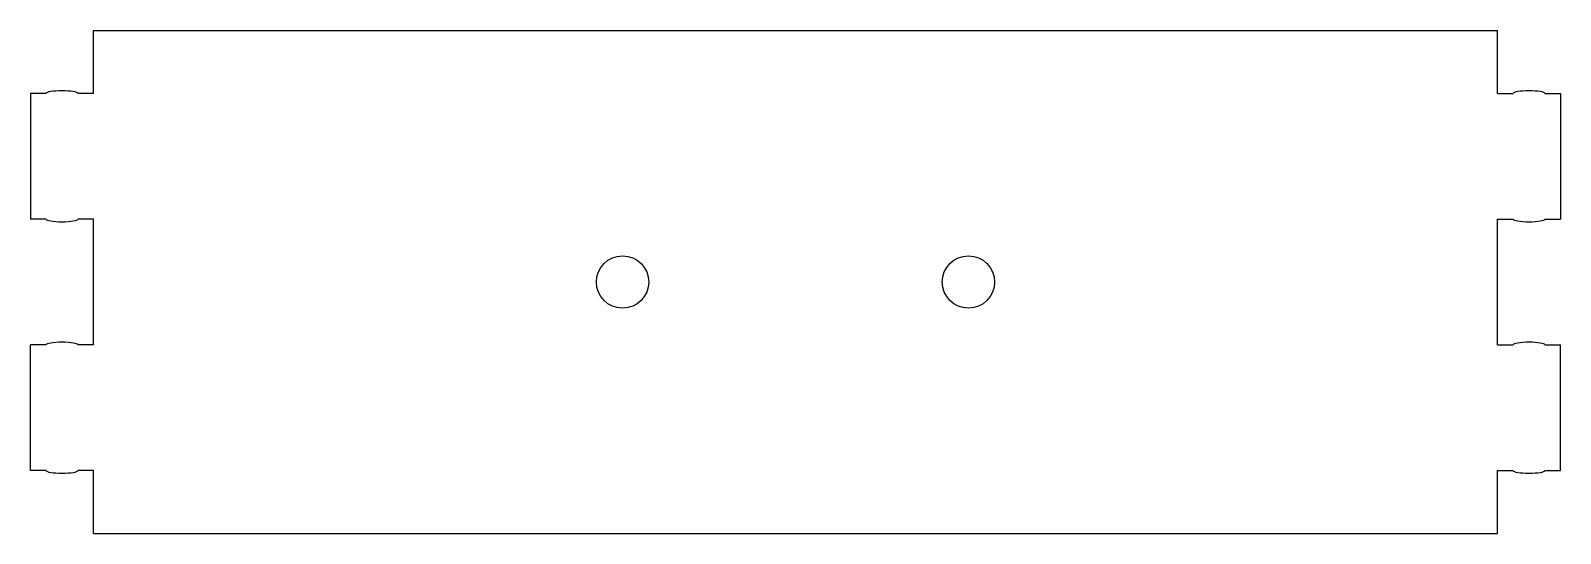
# Model space of a CAD drawing. Extents: x -36.5 to 36.5, y -12 to 12.
import ezdxf

# ---------------------------------------------------------------- set-up
doc = ezdxf.new("R2010")
doc.units = 0
doc.header["$MEASUREMENT"] = 0
doc.layers.add('VISIBLE', color=7, linetype='CONTINUOUS')

msp = doc.modelspace()

# ---------------------------------------------------------------- linework, layer by layer
at = {"layer": 'VISIBLE'}
for p, q in [((-33.5, 12), (33.5, 12)), ((-33.5, 9), (-33.5, 12)), ((33.5, 9), (33.5, 12)), ((-35.75, 9), (-36.5, 9)), ((-36.5, 9), (-36.5, 3)), ((-33.5, 9), (-34.25, 9)), ((33.5, 9), (34.25, 9)), ((35.75, 9), (36.5, 9)), ((36.5, 9), (36.5, 3)), ((-35.75, 3), (-36.5, 3)), ((-33.5, 3), (-34.25, 3)), ((-33.5, -3), (-33.5, 3)), ((33.5, -3), (33.5, 3)), ((33.5, 3), (34.25, 3)), ((35.75, 3), (36.5, 3)), ((-35.75, -3), (-36.5, -3)), ((-36.5, -9), (-36.5, -3)), ((-33.5, -3), (-34.25, -3)), ((33.5, -3), (34.25, -3)), ((35.75, -3), (36.5, -3)), ((36.5, -9), (36.5, -3)), ((-35.75, -9), (-36.5, -9)), ((-33.5, -9), (-34.25, -9)), ((-33.5, -12), (-33.5, -9)), ((33.5, -12), (33.5, -9)), ((33.5, -9), (34.25, -9)), ((35.75, -9), (36.5, -9)), ((-33.5, -12), (33.5, -12))]:
    msp.add_line(p, q, dxfattribs=at)
for centre in [(-8.25, 0), (8.25, 0)]:
    msp.add_circle(centre, 1.25, dxfattribs=at)
for centre, major_axis in [((-35, 9), (-0.75, 0)), ((35, 9), (-0.75, 0)), ((-35, 3), (0.75, 0)), ((35, 3), (0.75, 0)), ((-35, -3), (-0.75, 0)), ((35, -3), (-0.75, 0)), ((-35, -9), (0.75, 0)), ((35, -9), (0.75, 0))]:
    msp.add_ellipse(centre, major_axis=major_axis, ratio=0.166667, start_param=3.141593, end_param=6.283185, dxfattribs=at)

doc.saveas('drawing.dxf')
